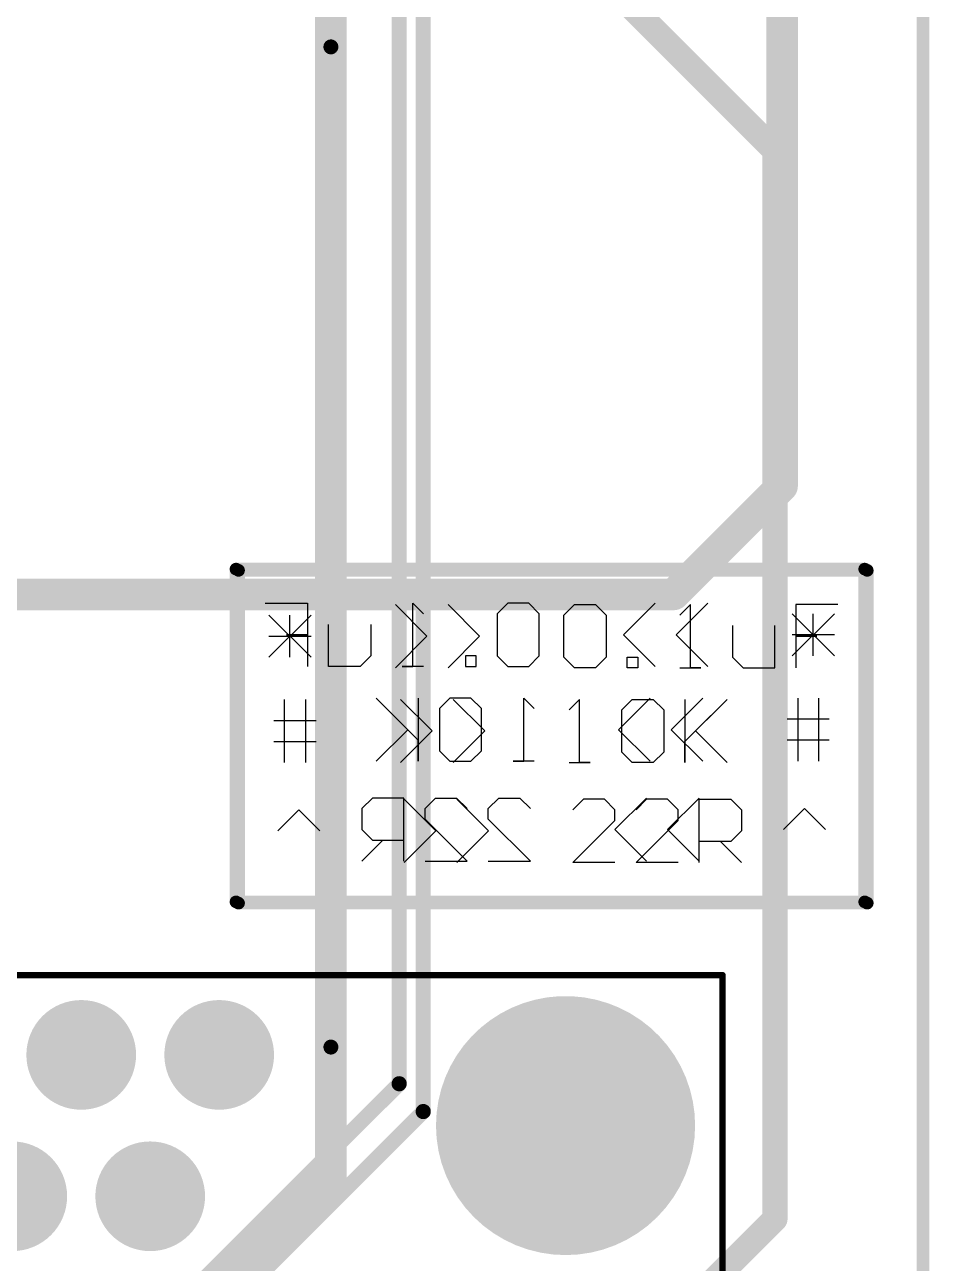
# Model space of a CAD drawing. Header units: millimetres. Extents: x 0.85 to 4.91, y 0.77 to 5.15.
# Drawn here: x 4.113 to 4.828, y 1.264 to 2.244 of the extents above; entities that cross this region are included whole.
import ezdxf

# ---------------------------------------------------------------- set-up
doc = ezdxf.new("R2010")
doc.units = ezdxf.units.MM
doc.header["$MEASUREMENT"] = 0
for name, color, linetype in [('BottomLayer', 5, 'Continuous'), ('BottomOverlay', 54, 'Continuous'), ('BottomSolder', 6, 'Continuous'), ('Mechanical2', 216, 'Continuous'), ('MultiLayer', 9, 'Continuous'), ('PadHoleLayer', 156, 'Continuous'), ('TopLayer', 1, 'Continuous'), ('TopOverlay', 2, 'Continuous'), ('TopSolder', 216, 'Continuous'), ('ViaHoleLayer', 16, 'Continuous')]:
    doc.layers.add(name, color=color, linetype=linetype)

# ---------------------------------------------------------------- blocks, each defined once
blk = doc.blocks.new('A_DF_09_A_KG_T4S_51')
at = {"layer": 'BottomLayer'}
for points, const_width in [([(-0.54114, 0, 1), (-0.44272, 0, 1)], 0.09843), ([(0.44272, 0, 1), (0.54114, 0, 1)], 0.09843), ([(-0.12874, 0.05591, 1), (-0.08937, 0.05591, 1)], 0.03937), ([(-0.01968, 0.05591, 1), (0.01969, 0.05591, 1)], 0.03937), ([(0.08937, 0.05591, 1), (0.12874, 0.05591, 1)], 0.03937), ([(0.19843, 0.05591, 1), (0.2378, 0.05591, 1)], 0.03937), ([(-0.18327, -0.05591, 1), (-0.1439, -0.05591, 1)], 0.03937), ([(-0.07421, -0.05591, 1), (-0.03484, -0.05591, 1)], 0.03937), ([(0.03484, -0.05591, 1), (0.07421, -0.05591, 1)], 0.03937), ([(0.1439, -0.05591, 1), (0.18327, -0.05591, 1)], 0.03937)]:
    blk.add_lwpolyline(points, format="xyb", close=True, dxfattribs=dict(at, const_width=const_width))
blk.add_solid([(-0.25748, 0.01654), (-0.17874, 0.01654), (-0.25748, 0.09528), (-0.17874, 0.09528)], dxfattribs=at)
at = {"layer": 'BottomSolder'}
for points, const_width in [([(-0.54314, 0, 1), (-0.44072, 0, 1)], 0.10243), ([(-0.13074, 0.05591, 1), (-0.08737, 0.05591, 1)], 0.04337), ([(-0.02168, 0.05591, 1), (0.02169, 0.05591, 1)], 0.04337), ([(0.08737, 0.05591, 1), (0.13074, 0.05591, 1)], 0.04337), ([(0.19643, 0.05591, 1), (0.2398, 0.05591, 1)], 0.04337), ([(0.44072, 0, 1), (0.54314, 0, 1)], 0.10243), ([(-0.18527, -0.05591, 1), (-0.1419, -0.05591, 1)], 0.04337), ([(-0.07621, -0.05591, 1), (-0.03284, -0.05591, 1)], 0.04337), ([(0.03284, -0.05591, 1), (0.07621, -0.05591, 1)], 0.04337), ([(0.1419, -0.05591, 1), (0.18527, -0.05591, 1)], 0.04337)]:
    blk.add_lwpolyline(points, format="xyb", close=True, dxfattribs=dict(at, const_width=const_width))
blk.add_solid([(-0.26148, 0.01254), (-0.17474, 0.01254), (-0.26148, 0.09928), (-0.17474, 0.09928)], dxfattribs=at)
at = {"layer": 'MultiLayer'}
for points, const_width in [([(-0.54114, 0, 1), (-0.44272, 0, 1)], 0.09843), ([(0.44272, 0, 1), (0.54114, 0, 1)], 0.09843), ([(-0.12874, 0.05591, 1), (-0.08937, 0.05591, 1)], 0.03937), ([(-0.01968, 0.05591, 1), (0.01969, 0.05591, 1)], 0.03937), ([(0.08937, 0.05591, 1), (0.12874, 0.05591, 1)], 0.03937), ([(0.19843, 0.05591, 1), (0.2378, 0.05591, 1)], 0.03937), ([(-0.18327, -0.05591, 1), (-0.1439, -0.05591, 1)], 0.03937), ([(-0.07421, -0.05591, 1), (-0.03484, -0.05591, 1)], 0.03937), ([(0.03484, -0.05591, 1), (0.07421, -0.05591, 1)], 0.03937), ([(0.1439, -0.05591, 1), (0.18327, -0.05591, 1)], 0.03937)]:
    blk.add_lwpolyline(points, format="xyb", close=True, dxfattribs=dict(at, const_width=const_width))
blk.add_solid([(-0.25748, 0.01654), (-0.17874, 0.01654), (-0.25748, 0.09528), (-0.17874, 0.09528)], dxfattribs=at)
at = {"layer": 'PadHoleLayer'}
for points, const_width in [([(-0.22795, 0.05591, 1), (-0.20827, 0.05591, 1)], 0.01969), ([(-0.1189, 0.05591, 1), (-0.09921, 0.05591, 1)], 0.01969), ([(-0.00984, 0.05591, 1), (0.00984, 0.05591, 1)], 0.01969), ([(0.09921, 0.05591, 1), (0.1189, 0.05591, 1)], 0.01969), ([(0.20827, 0.05591, 1), (0.22795, 0.05591, 1)], 0.01969), ([(-0.52195, 0, 1), (-0.46191, 0, 1)], 0.06004), ([(0.46191, 0, 1), (0.52195, 0, 1)], 0.06004), ([(-0.17342, -0.05591, 1), (-0.15374, -0.05591, 1)], 0.01969), ([(-0.06437, -0.05591, 1), (-0.04468, -0.05591, 1)], 0.01969), ([(0.04469, -0.05591, 1), (0.06437, -0.05591, 1)], 0.01969), ([(0.15374, -0.05591, 1), (0.17343, -0.05591, 1)], 0.01969)]:
    blk.add_lwpolyline(points, format="xyb", close=True, dxfattribs=dict(at, const_width=const_width))
at = {"layer": 'TopLayer'}
for points, const_width in [([(-0.54114, 0, 1), (-0.44272, 0, 1)], 0.09843), ([(0.44272, 0, 1), (0.54114, 0, 1)], 0.09843), ([(-0.12874, 0.05591, 1), (-0.08937, 0.05591, 1)], 0.03937), ([(-0.01968, 0.05591, 1), (0.01969, 0.05591, 1)], 0.03937), ([(0.08937, 0.05591, 1), (0.12874, 0.05591, 1)], 0.03937), ([(0.19843, 0.05591, 1), (0.2378, 0.05591, 1)], 0.03937), ([(-0.18327, -0.05591, 1), (-0.1439, -0.05591, 1)], 0.03937), ([(-0.07421, -0.05591, 1), (-0.03484, -0.05591, 1)], 0.03937), ([(0.03484, -0.05591, 1), (0.07421, -0.05591, 1)], 0.03937), ([(0.1439, -0.05591, 1), (0.18327, -0.05591, 1)], 0.03937)]:
    blk.add_lwpolyline(points, format="xyb", close=True, dxfattribs=dict(at, const_width=const_width))
blk.add_solid([(-0.25748, 0.01654), (-0.17874, 0.01654), (-0.25748, 0.09528), (-0.17874, 0.09528)], dxfattribs=at)
at = {"layer": 'TopOverlay', "const_width": 0.005}
for points in [[(-0.612, -0.401), (-0.612, 0.119)], [(-0.612, 0.119), (0.616, 0.119)], [(0.616, -0.401), (0.616, 0.119)], [(-0.612, -0.401), (-0.256, -0.401)], [(-0.256, -0.605), (-0.256, -0.401)], [(0.26, -0.605), (0.26, -0.401)], [(0.26, -0.401), (0.616, -0.401)], [(-0.256, -0.605), (0.26, -0.605)]]:
    blk.add_lwpolyline(points, dxfattribs=at)
at = {"layer": 'TopOverlay'}
for points, const_width in [([(-0.61325, 0.119, 1), (-0.61075, 0.119, 1)], 0.0025), ([(-0.61325, 0.119, 1), (-0.61075, 0.119, 1)], 0.0025), ([(0.61475, 0.119, 1), (0.61725, 0.119, 1)], 0.0025), ([(0.61475, 0.119, 1), (0.61725, 0.119, 1)], 0.0025), ([(-0.268, 0.078, 1), (-0.28, 0.078, 1)], 0.01), ([(-0.2825, 0.078, 1), (-0.2775, 0.078, 1)], 0.005), ([(-0.2705, 0.078, 1), (-0.2655, 0.078, 1)], 0.005), ([(-0.61325, -0.401, 1), (-0.61075, -0.401, 1)], 0.0025), ([(-0.61325, -0.401, 1), (-0.61075, -0.401, 1)], 0.0025), ([(-0.25725, -0.401, 1), (-0.25475, -0.401, 1)], 0.0025), ([(-0.25725, -0.401, 1), (-0.25475, -0.401, 1)], 0.0025), ([(0.25875, -0.401, 1), (0.26125, -0.401, 1)], 0.0025), ([(0.25875, -0.401, 1), (0.26125, -0.401, 1)], 0.0025), ([(0.61475, -0.401, 1), (0.61725, -0.401, 1)], 0.0025), ([(0.61475, -0.401, 1), (0.61725, -0.401, 1)], 0.0025), ([(-0.25725, -0.605, 1), (-0.25475, -0.605, 1)], 0.0025), ([(-0.25725, -0.605, 1), (-0.25475, -0.605, 1)], 0.0025), ([(0.25875, -0.605, 1), (0.26125, -0.605, 1)], 0.0025), ([(0.25875, -0.605, 1), (0.26125, -0.605, 1)], 0.0025)]:
    blk.add_lwpolyline(points, format="xyb", close=True, dxfattribs=dict(at, const_width=const_width))
at = {"layer": 'TopSolder'}
for points, const_width in [([(-0.54314, 0, 1), (-0.44072, 0, 1)], 0.10243), ([(-0.13074, 0.05591, 1), (-0.08737, 0.05591, 1)], 0.04337), ([(-0.02168, 0.05591, 1), (0.02169, 0.05591, 1)], 0.04337), ([(0.08737, 0.05591, 1), (0.13074, 0.05591, 1)], 0.04337), ([(0.19643, 0.05591, 1), (0.2398, 0.05591, 1)], 0.04337), ([(0.44072, 0, 1), (0.54314, 0, 1)], 0.10243), ([(-0.18527, -0.05591, 1), (-0.1419, -0.05591, 1)], 0.04337), ([(-0.07621, -0.05591, 1), (-0.03284, -0.05591, 1)], 0.04337), ([(0.03284, -0.05591, 1), (0.07621, -0.05591, 1)], 0.04337), ([(0.1419, -0.05591, 1), (0.18527, -0.05591, 1)], 0.04337)]:
    blk.add_lwpolyline(points, format="xyb", close=True, dxfattribs=dict(at, const_width=const_width))
blk.add_solid([(-0.26148, 0.01254), (-0.17474, 0.01254), (-0.26148, 0.09928), (-0.17474, 0.09928)], dxfattribs=at)

msp = doc.modelspace()

# ---------------------------------------------------------------- linework, layer by layer
at = {"layer": 'BottomLayer'}
for points, const_width in [([(4.428, 1.384), (4.428, 2.483)], 0.012), ([(4.409, 1.406), (4.409, 2.456)], 0.012), ([(4.523, 2.327), (4.706, 2.144)], 0.02), ([(4.355, 1.435), (4.355, 2.225)], 0.025), ([(4.706, 1.299), (4.706, 2.144)], 0.02), ([(4.247, 1.244), (4.409, 1.406)], 0.012), ([(4.262, 1.218), (4.428, 1.384)], 0.012), ([(4.494, 1.087), (4.706, 1.299)], 0.02)]:
    msp.add_lwpolyline(points, dxfattribs=dict(at, const_width=const_width))
for points, const_width in [([(4.34875, 2.225, 1), (4.36125, 2.225, 1)], 0.0125), ([(4.34909, 2.226, 1), (4.36091, 2.226, 1)], 0.01181), ([(4.701, 2.144, 1), (4.711, 2.144, 1)], 0.01), ([(4.701, 2.144, 1), (4.711, 2.144, 1)], 0.01), ([(4.34875, 1.435, 1), (4.36125, 1.435, 1)], 0.0125), ([(4.34909, 1.435, 1), (4.36091, 1.435, 1)], 0.01181), ([(4.406, 1.406, 1), (4.412, 1.406, 1)], 0.006), ([(4.406, 1.406, 1), (4.412, 1.406, 1)], 0.006), ([(4.425, 1.384, 1), (4.431, 1.384, 1)], 0.006), ([(4.425, 1.384, 1), (4.431, 1.384, 1)], 0.006), ([(4.701, 1.299, 1), (4.711, 1.299, 1)], 0.01), ([(4.701, 1.299, 1), (4.711, 1.299, 1)], 0.01)]:
    msp.add_lwpolyline(points, format="xyb", close=True, dxfattribs=dict(at, const_width=const_width))
at = {"layer": 'BottomOverlay'}
for p, q in [((4.30315, 1.78598), (4.33647, 1.78598)), ((4.33647, 1.78598), (4.33647, 1.76099)), ((4.41977, 1.736), (4.41977, 1.78598)), ((4.41977, 1.78598), (4.42811, 1.77765)), ((4.49475, 1.78598), (4.48642, 1.77765)), ((4.51141, 1.78598), (4.49475, 1.78598)), ((4.51974, 1.77765), (4.51141, 1.78598)), ((4.58639, 1.76099), (4.61138, 1.78598)), ((4.62804, 1.76099), (4.65303, 1.78598)), ((4.48642, 1.77765), (4.48642, 1.74433)), ((4.51974, 1.74433), (4.51974, 1.77765)), ((4.753, 1.77765), (4.71968, 1.74433)), ((4.753, 1.74433), (4.71968, 1.77765)), ((4.73634, 1.74433), (4.73634, 1.77765)), ((4.35313, 1.736), (4.35313, 1.76932)), ((4.38645, 1.76932), (4.38645, 1.74433)), ((4.33647, 1.76099), (4.31981, 1.76099)), ((4.31981, 1.76099), (4.33647, 1.76099)), ((4.33647, 1.76099), (4.33647, 1.736)), ((4.61138, 1.736), (4.58639, 1.76099)), ((4.65303, 1.736), (4.62804, 1.76099)), ((4.753, 1.76099), (4.71968, 1.76099)), ((4.38645, 1.74433), (4.37812, 1.736)), ((4.46976, 1.74433), (4.46143, 1.74433)), ((4.46143, 1.74433), (4.46143, 1.736)), ((4.46976, 1.736), (4.46976, 1.74433)), ((4.48642, 1.74433), (4.49475, 1.736)), ((4.51141, 1.736), (4.51974, 1.74433)), ((4.37812, 1.736), (4.35313, 1.736)), ((4.42811, 1.736), (4.41144, 1.736)), ((4.41144, 1.736), (4.41977, 1.736)), ((4.46143, 1.736), (4.46976, 1.736)), ((4.49475, 1.736), (4.51141, 1.736)), ((4.42411, 1.67766), (4.39078, 1.71098)), ((4.39078, 1.71098), (4.41577, 1.68599)), ((4.42411, 1.71098), (4.42411, 1.661)), ((4.4491, 1.71098), (4.44077, 1.70265)), ((4.46576, 1.71098), (4.4491, 1.71098)), ((4.47409, 1.70265), (4.46576, 1.71098)), ((4.50741, 1.661), (4.50741, 1.71098)), ((4.50741, 1.71098), (4.51574, 1.70265)), ((4.58239, 1.68599), (4.60738, 1.71098)), ((4.62404, 1.68599), (4.64903, 1.71098)), ((4.72401, 1.71098), (4.72401, 1.661)), ((4.74067, 1.661), (4.74067, 1.71098)), ((4.44077, 1.70265), (4.44077, 1.66933)), ((4.47409, 1.66933), (4.47409, 1.70265)), ((4.41577, 1.68599), (4.39078, 1.661)), ((4.60738, 1.661), (4.58239, 1.68599)), ((4.64903, 1.661), (4.62404, 1.68599)), ((4.72401, 1.69432), (4.71568, 1.69432)), ((4.749, 1.69432), (4.72401, 1.69432)), ((4.42411, 1.661), (4.42411, 1.67766)), ((4.749, 1.67766), (4.71568, 1.67766)), ((4.44077, 1.66933), (4.4491, 1.661)), ((4.46576, 1.661), (4.47409, 1.66933)), ((4.4491, 1.661), (4.46576, 1.661)), ((4.51574, 1.661), (4.49908, 1.661)), ((4.49908, 1.661), (4.50741, 1.661)), ((4.38778, 1.63198), (4.37945, 1.62365)), ((4.41277, 1.63198), (4.38778, 1.63198)), ((4.41277, 1.582), (4.41277, 1.63198)), ((4.42944, 1.62365), (4.43777, 1.63198)), ((4.43777, 1.63198), (4.45443, 1.63198)), ((4.45443, 1.63198), (4.46276, 1.62365)), ((4.47942, 1.62365), (4.48775, 1.63198)), ((4.48775, 1.63198), (4.50441, 1.63198)), ((4.50441, 1.63198), (4.51274, 1.62365)), ((4.57939, 1.60699), (4.60438, 1.63198)), ((4.62104, 1.60699), (4.64603, 1.63198)), ((4.37945, 1.62365), (4.37945, 1.60699)), ((4.42944, 1.61532), (4.42944, 1.62365)), ((4.47942, 1.61532), (4.47942, 1.62365)), ((4.72934, 1.62365), (4.71268, 1.60699)), ((4.746, 1.60699), (4.72934, 1.62365)), ((4.37945, 1.60699), (4.38778, 1.59866)), ((4.46276, 1.582), (4.42944, 1.61532)), ((4.51274, 1.582), (4.47942, 1.61532)), ((4.60438, 1.582), (4.57939, 1.60699)), ((4.64603, 1.582), (4.62104, 1.60699)), ((4.39611, 1.59866), (4.37945, 1.582)), ((4.38778, 1.59866), (4.41277, 1.59866)), ((4.42944, 1.582), (4.46276, 1.582)), ((4.47942, 1.582), (4.51274, 1.582))]:
    msp.add_line(p, q, dxfattribs=at)
at = {"layer": 'BottomOverlay', "const_width": 0.01}
for points in [[(4.28, 1.54983), (4.28, 1.813)], [(4.28, 1.813), (4.777, 1.813)], [(4.777, 1.54983), (4.777, 1.813)], [(4.28, 1.54983), (4.777, 1.54983)]]:
    msp.add_lwpolyline(points, dxfattribs=at)
at = {"layer": 'BottomOverlay', "const_width": 0.005}
for points in [[(4.2775, 1.813, 1), (4.2825, 1.813, 1)], [(4.2775, 1.813, 1), (4.2825, 1.813, 1)], [(4.7745, 1.813, 1), (4.7795, 1.813, 1)], [(4.7745, 1.813, 1), (4.7795, 1.813, 1)], [(4.2775, 1.54983, 1), (4.2825, 1.54983, 1)], [(4.2775, 1.54983, 1), (4.2825, 1.54983, 1)], [(4.7745, 1.54983, 1), (4.7795, 1.54983, 1)], [(4.7745, 1.54983, 1), (4.7795, 1.54983, 1)]]:
    msp.add_lwpolyline(points, format="xyb", close=True, dxfattribs=at)
at = {"layer": 'Mechanical2', "const_width": 0.01}
msp.add_lwpolyline([(4.823, 0.965), (4.823, 5)], dxfattribs=at)
at = {"layer": 'MultiLayer', "const_width": 0.01181}
for points in [[(4.34909, 2.226, 1), (4.36091, 2.226, 1)], [(4.34909, 1.435, 1), (4.36091, 1.435, 1)]]:
    msp.add_lwpolyline(points, format="xyb", close=True, dxfattribs=at)
at = {"layer": 'TopLayer', "const_width": 0.025}
for points in [[(4.71165, 1.87865), (4.71165, 2.28193)], [(4.355, 2.226), (4.355, 2.279)], [(4.626, 1.793), (4.71165, 1.87865)], [(3.982, 1.793), (4.626, 1.793)], [(4.355, 1.435), (4.355, 1.33)], [(4.157, 1.132), (4.355, 1.33)]]:
    msp.add_lwpolyline(points, dxfattribs=at)
at = {"layer": 'TopLayer'}
for points, const_width in [([(4.34875, 2.226, 1), (4.36125, 2.226, 1)], 0.0125), ([(4.34909, 2.226, 1), (4.36091, 2.226, 1)], 0.01181), ([(4.7054, 1.87865, 1), (4.7179, 1.87865, 1)], 0.0125), ([(4.7054, 1.87865, 1), (4.7179, 1.87865, 1)], 0.0125), ([(4.61975, 1.793, 1), (4.63225, 1.793, 1)], 0.0125), ([(4.61975, 1.793, 1), (4.63225, 1.793, 1)], 0.0125), ([(4.34875, 1.435, 1), (4.36125, 1.435, 1)], 0.0125), ([(4.34909, 1.435, 1), (4.36091, 1.435, 1)], 0.01181), ([(4.34875, 1.33, 1), (4.36125, 1.33, 1)], 0.0125), ([(4.34875, 1.33, 1), (4.36125, 1.33, 1)], 0.0125)]:
    msp.add_lwpolyline(points, format="xyb", close=True, dxfattribs=dict(at, const_width=const_width))
at = {"layer": 'TopOverlay'}
for p, q in [((4.43096, 1.75999), (4.40597, 1.78498)), ((4.47261, 1.75999), (4.44762, 1.78498)), ((4.53926, 1.77665), (4.54759, 1.78498)), ((4.54759, 1.78498), (4.56425, 1.78498)), ((4.56425, 1.78498), (4.57258, 1.77665)), ((4.63923, 1.78498), (4.63089, 1.77665)), ((4.63923, 1.735), (4.63923, 1.78498)), ((4.75585, 1.78498), (4.72253, 1.78498)), ((4.72253, 1.78498), (4.72253, 1.75999)), ((4.306, 1.77665), (4.33932, 1.74333)), ((4.306, 1.74333), (4.33932, 1.77665)), ((4.32266, 1.74333), (4.32266, 1.77665)), ((4.53926, 1.74333), (4.53926, 1.77665)), ((4.57258, 1.77665), (4.57258, 1.74333)), ((4.67255, 1.76832), (4.67255, 1.74333)), ((4.70587, 1.735), (4.70587, 1.76832)), ((4.306, 1.75999), (4.33932, 1.75999)), ((4.40597, 1.735), (4.43096, 1.75999)), ((4.44762, 1.735), (4.47261, 1.75999)), ((4.72253, 1.75999), (4.73919, 1.75999)), ((4.73919, 1.75999), (4.72253, 1.75999)), ((4.72253, 1.75999), (4.72253, 1.735)), ((4.54759, 1.735), (4.53926, 1.74333)), ((4.56425, 1.735), (4.54759, 1.735)), ((4.57258, 1.74333), (4.56425, 1.735)), ((4.58924, 1.735), (4.58924, 1.74333)), ((4.58924, 1.74333), (4.59757, 1.74333)), ((4.59757, 1.735), (4.58924, 1.735)), ((4.59757, 1.74333), (4.59757, 1.735)), ((4.63089, 1.735), (4.64756, 1.735)), ((4.64756, 1.735), (4.63923, 1.735)), ((4.67255, 1.74333), (4.68088, 1.735)), ((4.68088, 1.735), (4.70587, 1.735)), ((4.31833, 1.66), (4.31833, 1.70998)), ((4.33499, 1.70998), (4.33499, 1.66)), ((4.43496, 1.68499), (4.40997, 1.70998)), ((4.47661, 1.68499), (4.45162, 1.70998)), ((4.55159, 1.70998), (4.54326, 1.70165)), ((4.55159, 1.66), (4.55159, 1.70998)), ((4.58491, 1.70165), (4.59324, 1.70998)), ((4.59324, 1.70998), (4.6099, 1.70998)), ((4.6099, 1.70998), (4.61823, 1.70165)), ((4.63489, 1.70998), (4.63489, 1.66)), ((4.63489, 1.67666), (4.66822, 1.70998)), ((4.66822, 1.70998), (4.64323, 1.68499)), ((4.58491, 1.66833), (4.58491, 1.70165)), ((4.61823, 1.70165), (4.61823, 1.66833)), ((4.31, 1.69332), (4.33499, 1.69332)), ((4.33499, 1.69332), (4.34332, 1.69332)), ((4.40997, 1.66), (4.43496, 1.68499)), ((4.45162, 1.66), (4.47661, 1.68499)), ((4.64323, 1.68499), (4.66822, 1.66)), ((4.31, 1.67666), (4.34332, 1.67666)), ((4.63489, 1.66), (4.63489, 1.67666)), ((4.59324, 1.66), (4.58491, 1.66833)), ((4.61823, 1.66833), (4.6099, 1.66)), ((4.54326, 1.66), (4.55992, 1.66)), ((4.55992, 1.66), (4.55159, 1.66)), ((4.6099, 1.66), (4.59324, 1.66)), ((4.43796, 1.60599), (4.41297, 1.63098)), ((4.47961, 1.60599), (4.45462, 1.63098)), ((4.55459, 1.63098), (4.54626, 1.62265)), ((4.57125, 1.63098), (4.55459, 1.63098)), ((4.57958, 1.62265), (4.57125, 1.63098)), ((4.60457, 1.63098), (4.59624, 1.62265)), ((4.62123, 1.63098), (4.60457, 1.63098)), ((4.62956, 1.62265), (4.62123, 1.63098)), ((4.64623, 1.581), (4.64623, 1.63098)), ((4.64623, 1.63098), (4.67122, 1.63098)), ((4.67122, 1.63098), (4.67955, 1.62265)), ((4.313, 1.60599), (4.32966, 1.62265)), ((4.32966, 1.62265), (4.34632, 1.60599)), ((4.57958, 1.61432), (4.57958, 1.62265)), ((4.62956, 1.61432), (4.62956, 1.62265)), ((4.67955, 1.62265), (4.67955, 1.60599)), ((4.54626, 1.581), (4.57958, 1.61432)), ((4.59624, 1.581), (4.62956, 1.61432)), ((4.41297, 1.581), (4.43796, 1.60599)), ((4.45462, 1.581), (4.47961, 1.60599)), ((4.67122, 1.59766), (4.64623, 1.59766)), ((4.66289, 1.59766), (4.67955, 1.581)), ((4.67955, 1.60599), (4.67122, 1.59766)), ((4.57958, 1.581), (4.54626, 1.581)), ((4.62956, 1.581), (4.59624, 1.581))]:
    msp.add_line(p, q, dxfattribs=at)
at = {"layer": 'TopOverlay', "const_width": 0.01}
for points in [[(4.282, 1.812), (4.779, 1.812)], [(4.282, 1.54883), (4.282, 1.812)], [(4.779, 1.54883), (4.779, 1.812)], [(4.282, 1.54883), (4.779, 1.54883)]]:
    msp.add_lwpolyline(points, dxfattribs=at)
at = {"layer": 'TopOverlay', "const_width": 0.005}
for points in [[(4.2795, 1.812, 1), (4.2845, 1.812, 1)], [(4.2795, 1.812, 1), (4.2845, 1.812, 1)], [(4.7765, 1.812, 1), (4.7815, 1.812, 1)], [(4.7765, 1.812, 1), (4.7815, 1.812, 1)], [(4.2795, 1.54883, 1), (4.2845, 1.54883, 1)], [(4.2795, 1.54883, 1), (4.2845, 1.54883, 1)], [(4.7765, 1.54883, 1), (4.7815, 1.54883, 1)], [(4.7765, 1.54883, 1), (4.7815, 1.54883, 1)]]:
    msp.add_lwpolyline(points, format="xyb", close=True, dxfattribs=at)
at = {"layer": 'ViaHoleLayer', "const_width": 0.00591}
for points in [[(4.35205, 2.226, 1), (4.35795, 2.226, 1)], [(4.35205, 1.435, 1), (4.35795, 1.435, 1)]]:
    msp.add_lwpolyline(points, format="xyb", close=True, dxfattribs=at)

# ---------------------------------------------------------------- block references
at = {"rotation": 360}
msp.add_blockref('A_DF_09_A_KG_T4S_51', (4.04858, 1.37291), dxfattribs=at)

doc.saveas('drawing.dxf')
